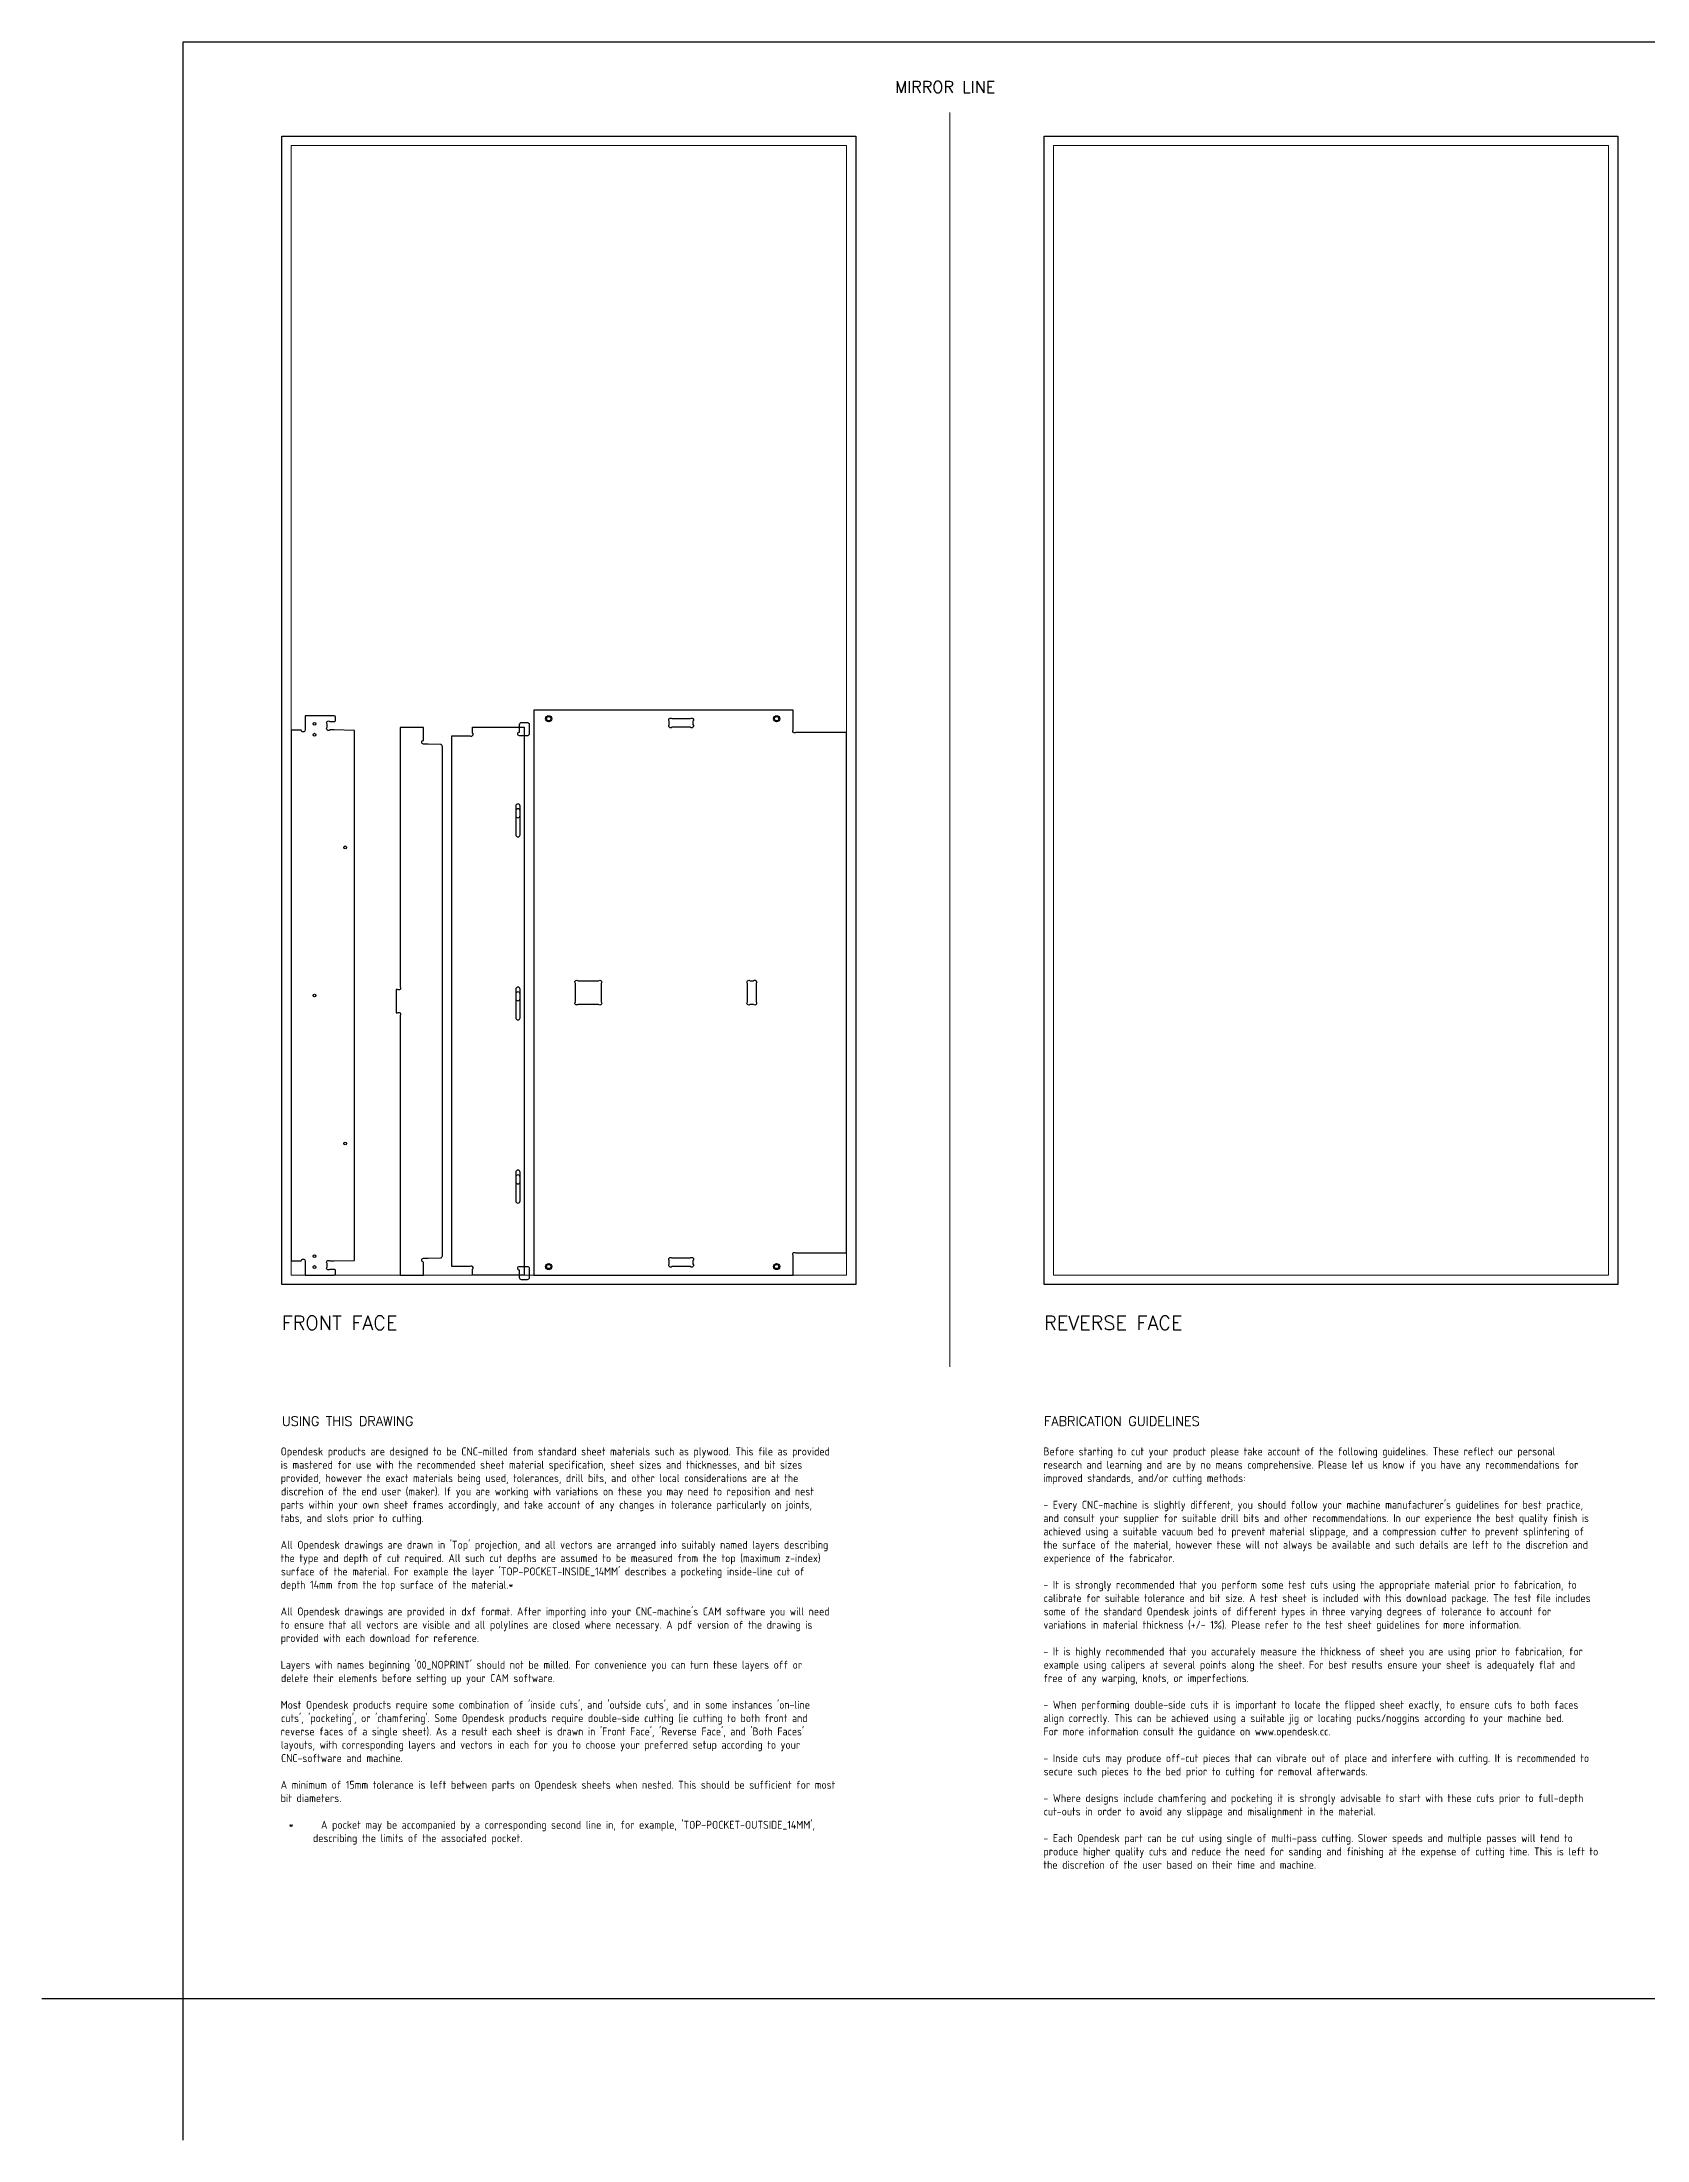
# Model space of a CAD drawing. Header units: millimetres. Extents: x -300 to 5880, y -300 to 4158.
# Drawn here: x -300 to 3112, y -300 to 4158 of the extents above; entities that cross this region are included whole.
import ezdxf
from ezdxf.enums import TextEntityAlignment as Align

# ---------------------------------------------------------------- set-up
doc = ezdxf.new("R2010")
doc.units = ezdxf.units.MM
doc.layers.add('00-NOPRINT_TEXT', color=7, linetype='Continuous', lineweight=25)
doc.layers.add('00_NOPRINT_TOLERANCE', color=7, linetype='Continuous', lineweight=5)
for name, color, linetype, lineweight, true_color in [('BOARD_$TH-NOMINAL', 3, 'Continuous', 30, 0x00ff00), ('TOP-CUT-INSIDE_18.000MM', 1, 'Continuous', 25, 0xff1c00), ('TOP-CUT-OUTSIDE_18.000MM', 220, 'Continuous', 25, 0xff00d1), ('TOP-HOLE-6.000MM-DIAM_14.000MM', 220, 'Continuous', 25, 0xff00c7), ('TOP-HOLE-9.000MM-DIAM_14.000MM', 220, 'Continuous', 25, 0xff00c7), ('TOP-POCKET-INSIDE_1.000MM', 3, 'Continuous', 25, 0x0eff00), ('TOP-POCKET-INSIDE_12.000MM', 140, 'Continuous', 25, 0x00b1ff), ('TOP-POCKET-INSIDE_3.000MM', 140, 'Continuous', 25, 0x00c8ff), ('TOP-POCKET-INSIDE_9.000MM', 60, 'Continuous', 25, 0xb0ff00)]:
    doc.layers.add(name, color=color, linetype=linetype, lineweight=lineweight, true_color=true_color)
doc.styles.add('OD-ISOCP-17_240', font='isocp.shx')
doc.styles.add('OD-ISOCP-17_241', font='isocp.shx')
doc.styles.add('OD-ISOCP-17_242', font='isocp.shx')
doc.styles.add('OD-ISOCP-17_243', font='isocp.shx')
doc.styles.add('OD-ISOCP-17_244', font='isocp.shx')
doc.styles.add('OD-ISOCP-17_245', font='isocp.shx')
doc.styles.add('OD-ISOCP-17_246', font='isocp.shx')
doc.styles.add('OD-ISOCP-17_247', font='isocp.shx')
doc.styles.add('OD-ISOCP-17_248', font='isocp.shx')
doc.styles.add('OD-ISOCP-17_249', font='isocp.shx')
doc.styles.add('OD-ISOCP-17_250', font='isocp.shx')
doc.styles.add('OD-ISOCP-17_251', font='isocp.shx')
doc.styles.add('OD-ISOCP-17_252', font='isocp.shx')
doc.styles.add('OD-ISOCP-17_253', font='isocp.shx')
doc.styles.add('OD-ISOCP-17_254', font='isocp.shx')
doc.styles.add('OD-ISOCP-17_255', font='isocp.shx')
doc.styles.add('OD-ISOCP-17_256', font='isocp.shx')
doc.styles.add('OD-ISOCP-17_257', font='isocp.shx')
doc.styles.add('OD-ISOCP-17_258', font='isocp.shx')
doc.styles.add('OD-ISOCP-17_259', font='isocp.shx')
doc.styles.add('OD-ISOCP-17_260', font='isocp.shx')
doc.styles.add('OD-ISOCP-17_261', font='isocp.shx')
doc.styles.add('OD-ISOCP-17_262', font='isocp.shx')
doc.styles.add('OD-ISOCP-17_263', font='isocp.shx')
doc.styles.add('OD-ISOCP-17_264', font='isocp.shx')
doc.styles.add('OD-ISOCP-17_265', font='isocp.shx')
doc.styles.add('OD-ISOCP-17_266', font='isocp.shx')
doc.styles.add('OD-ISOCP-17_267', font='isocp.shx')
doc.styles.add('OD-ISOCP-17_268', font='isocp.shx')
doc.styles.add('OD-ISOCP-17_269', font='isocp.shx')
doc.styles.add('OD-ISOCP-17_270', font='isocp.shx')
doc.styles.add('OD-ISOCP-17_271', font='isocp.shx')
doc.styles.add('OD-ISOCP-17_272', font='isocp.shx')
doc.styles.add('OD-ISOCP-17_273', font='isocp.shx')
doc.styles.add('OD-ISOCP-17_274', font='isocp.shx')
doc.styles.add('OD-ISOCP-17_275', font='isocp.shx')
doc.styles.add('OD-ISOCP-17_276', font='isocp.shx')
doc.styles.add('OD-ISOCP-17_277', font='isocp.shx')
doc.styles.add('OD-ISOCP-17_278', font='isocp.shx')
doc.styles.add('OD-ISOCP-17_279', font='isocp.shx')
doc.styles.add('OD-ISOCP-17_280', font='isocp.shx')
doc.styles.add('OD-ISOCP-17_281', font='isocp.shx')
doc.styles.add('OD-ISOCP-17_282', font='isocp.shx')
doc.styles.add('OD-ISOCP-17_283', font='isocp.shx')
doc.styles.add('OD-ISOCP-17_284', font='isocp.shx')
doc.styles.add('OD-ISOCP-17_285', font='isocp.shx')
doc.styles.add('OD-ISOCP-17_286', font='isocp.shx')
doc.styles.add('OD-ISOCP-17_287', font='isocp.shx')
doc.styles.add('OD-ISOCP-17_288', font='isocp.shx')
doc.styles.add('OD-SIMPLEX-20_87', font='simplex.shx')
doc.styles.add('OD-SIMPLEX-20_88', font='simplex.shx')
doc.styles.add('OD-SIMPLEX-25_89', font='simplex.shx')
doc.styles.add('OD-SIMPLEX-30_88', font='simplex.shx')
doc.styles.add('OD-SIMPLEX-30_89', font='simplex.shx')

# ---------------------------------------------------------------- blocks, each defined once
blk = doc.blocks.new('Borders Opendesk_7')
at = {"layer": '00-NOPRINT_TEXT'}
for p, q in [((0, 4158), (5880, 4158)), ((0, 0), (0, 4158)), ((0, 0), (-300, 0)), ((0, -300), (0, 0)), ((5880, 0), (0, 0))]:
    blk.add_line(p, q, dxfattribs=at)
at = {"layer": '00_NOPRINT_TOLERANCE', "ltscale": 0.379043}
blk.add_line((1630, 1343.2), (1630, 4008), dxfattribs=at)
at = {"layer": '00_NOPRINT_TOLERANCE', "ltscale": 0.379202}
for p, q in [((210, 3958), (1430, 3958)), ((210, 1518), (210, 3958)), ((1430, 3958), (1430, 1518)), ((1830, 3958), (3050, 3958)), ((1830, 1518), (1830, 3958)), ((3050, 3958), (3050, 1518)), ((1430, 1518), (210, 1518)), ((3050, 1518), (1830, 1518))]:
    blk.add_line(p, q, dxfattribs=at)
at = {"layer": '00_NOPRINT_TOLERANCE', "ltscale": 0.380876}
for p, q in [((230, 3938), (1410, 3938)), ((1850, 3938), (3030, 3938)), ((1410, 1538), (230, 1538)), ((3030, 1538), (1850, 1538))]:
    blk.add_line(p, q, dxfattribs=at)
at = {"layer": '00_NOPRINT_TOLERANCE', "ltscale": 0.380023}
for p, q in [((230, 1538), (230, 3938)), ((1410, 3938), (1410, 1538)), ((1850, 1538), (1850, 3938)), ((3030, 3938), (3030, 1538))]:
    blk.add_line(p, q, dxfattribs=at)
at = {"layer": 'BOARD_$TH-NOMINAL'}
for p, q in [((210, 3958), (1430, 3958)), ((210, 1518), (210, 3958)), ((1430, 3958), (1430, 1518)), ((1830, 3958), (3050, 3958)), ((1830, 1518), (1830, 3958)), ((3050, 3958), (3050, 1518)), ((1430, 1518), (210, 1518)), ((3050, 1518), (1830, 1518))]:
    blk.add_line(p, q, dxfattribs=at)
at = {"layer": '00-NOPRINT_TEXT', "style": 'OD-SIMPLEX-25_89'}
blk.add_text('MIRROR LINE', height=25, dxfattribs=at).set_placement((1513.3, 4049.9))
at = {"layer": '00-NOPRINT_TEXT', "color": 7}
for s, height, style, p in [('FRONT FACE', 30, 'OD-SIMPLEX-30_89', (210, 1451.3)), ('REVERSE FACE', 30, 'OD-SIMPLEX-30_88', (1830, 1451.3)), ('USING THIS DRAWING', 20, 'OD-SIMPLEX-20_88', (210, 1237.4)), ('FABRICATION GUIDELINES', 20, 'OD-SIMPLEX-20_87', (1830, 1237.4))]:
    blk.add_text(s, height=height, dxfattribs=dict(at, style=style)).set_placement(p, align=Align.TOP_LEFT)
for s, style, p in [('Opendesk products are designed to be CNC-milled from standard sheet materials such as plywood. This file as provided', 'OD-ISOCP-17_265', (207.4, 1154.7)), ('Before starting to cut your product please take account of the following guidelines. These reflect our personal', 'OD-ISOCP-17_240', (1828.7, 1154.7)), ('is mastered for use with the recommended sheet material specification, sheet sizes and thicknesses, and bit sizes', 'OD-ISOCP-17_266', (207.4, 1126.3)), ('provided, however the exact materials being used, tolerances, drill bits, and other local considerations are at the', 'OD-ISOCP-17_267', (207.4, 1098)), ('research and learning and are by no means comprehensive. Please let us know if you have any recommendations for', 'OD-ISOCP-17_241', (1828.7, 1126.3)), ('improved standards, and/or cutting methods:', 'OD-ISOCP-17_242', (1828.7, 1098)), ('discretion of the end user (maker). If you are working with variations on these you may need to reposition and nest', 'OD-ISOCP-17_268', (208.1, 1069.7)), ('tabs, and slots prior to cutting.', 'OD-ISOCP-17_270', (207.4, 1013)), ('parts within your own sheet frames accordingly, and take account of any changes in tolerance particularly on joints,', 'OD-ISOCP-17_269', (207.4, 1041.3)), ("- Every CNC-machine is slightly different, you should follow your machine manufacturer's guidelines for best practice,", 'OD-ISOCP-17_243', (1828.7, 1041.3)), ('and consult your supplier for suitable drill bits and other recommendations. In our experience the best quality finish is', 'OD-ISOCP-17_244', (1828.7, 1013)), ('achieved using a suitable vacuum bed to prevent material slippage, and a compression cutter to prevent splintering of', 'OD-ISOCP-17_245', (1828.7, 984.7)), ('the type and depth of cut required. All such cut depths are assumed to be measured from the top (maximum z-index)', 'OD-ISOCP-17_272', (207.4, 928)), ("All Opendesk drawings are drawn in 'Top' projection, and all vectors are arranged into suitably named layers describing", 'OD-ISOCP-17_271', (207.4, 956.3)), ('the surface of the material, however these will not always be available and such details are left to the discretion and', 'OD-ISOCP-17_246', (1828.7, 956.3)), ('experience of the fabricator.', 'OD-ISOCP-17_247', (1829.2, 928)), ("surface of the material. For example the layer 'TOP-POCKET-INSIDE_14MM' describes a pocketing inside-line cut of", 'OD-ISOCP-17_273', (208, 899.7)), ('depth 14mm from the top surface of the material.*', 'OD-ISOCP-17_274', (207.4, 871.3)), ('- It is strongly recommended that you perform some test cuts using the appropriate material prior to fabrication, to', 'OD-ISOCP-17_248', (1828.7, 871.3)), ('calibrate for suitable tolerance and bit size. A test sheet is included with this download package. The test file includes', 'OD-ISOCP-17_249', (1829.3, 843)), ('to ensure that all vectors are visible and all polylines are closed where necessary. A pdf version of the drawing is', 'OD-ISOCP-17_276', (207.4, 786.3)), ("All Opendesk drawings are provided in dxf format. After importing into your CNC-machine's CAM software you will need", 'OD-ISOCP-17_275', (207.4, 814.7)), ('variations in material thickness (+/- 1%). Please refer to the test sheet guidelines for more information.', 'OD-ISOCP-17_251', (1828.7, 786.3)), ('some of the standard Opendesk joints of different types in three varying degrees of tolerance to account for', 'OD-ISOCP-17_250', (1829.2, 814.7)), ('provided with each download for reference.', 'OD-ISOCP-17_277', (207.4, 758)), ("Layers with names beginning '00_NOPRINT' should not be milled. For convenience you can turn these layers off or", 'OD-ISOCP-17_278', (207.4, 701.3)), ('- It is highly recommended that you accurately measure the thickness of sheet you are using prior to fabrication, for', 'OD-ISOCP-17_252', (1828.7, 729.7)), ('example using calipers at several points along the sheet. For best results ensure your sheet is adequately flat and', 'OD-ISOCP-17_253', (1829.2, 701.3)), ('delete their elements before setting up your CAM software.', 'OD-ISOCP-17_279', (208.1, 673)), ('free of any warping, knots, or imperfections.', 'OD-ISOCP-17_254', (1828.7, 673)), ("Most Opendesk products require some combination of 'inside cuts', and 'outside cuts', and in some instances 'on-line", 'OD-ISOCP-17_280', (207.4, 616.3)), ('- When performing double-side cuts it is important to locate the flipped sheet exactly, to ensure cuts to both faces', 'OD-ISOCP-17_255', (1828.7, 616.3)), ("reverse faces of a single sheet). As a result each sheet is drawn in 'Front Face', 'Reverse Face', and 'Both Faces'", 'OD-ISOCP-17_282', (207.4, 559.7)), ("cuts', 'pocketing', or 'chamfering'. Some Opendesk products require double-side cutting (ie cutting to both front and", 'OD-ISOCP-17_281', (208.1, 588)), ('align correctly. This can be achieved using a suitable jig or locating pucks/noggins according to your machine bed.', 'OD-ISOCP-17_256', (1828.7, 588)), ('layouts, with corresponding layers and vectors in each for you to choose your preferred setup according to your', 'OD-ISOCP-17_283', (207.8, 531.3)), ('For more information consult the guidance on www.opendesk.cc.', 'OD-ISOCP-17_257', (1828.7, 559.7)), ('CNC-software and machine.', 'OD-ISOCP-17_284', (208.2, 503)), ('- Inside cuts may produce off-cut pieces that can vibrate out of place and interfere with cutting. It is recommended to', 'OD-ISOCP-17_258', (1828.7, 503)), ('secure such pieces to the bed prior to cutting for removal afterwards.', 'OD-ISOCP-17_259', (1829.2, 474.7)), ('A minimum of 15mm tolerance is left between parts on Opendesk sheets when nested. This should be sufficient for most', 'OD-ISOCP-17_285', (207.4, 446.3)), ('bit diameters.', 'OD-ISOCP-17_286', (207.4, 418)), ('- Where designs include chamfering and pocketing it is strongly advisable to start with these cuts prior to full-depth', 'OD-ISOCP-17_260', (1828.7, 418)), ('cut-outs in order to avoid any slippage and misalignment in the material.', 'OD-ISOCP-17_261', (1829.3, 389.7)), ("*      A pocket may be accompanied by a corresponding second line in, for example, 'TOP-POCKET-OUTSIDE_14MM',", 'OD-ISOCP-17_287', (224.4, 361.3)), ('describing the limits of the associated pocket.', 'OD-ISOCP-17_288', (276.1, 333)), ('- Each Opendesk part can be cut using single of multi-pass cutting. Slower speeds and multiple passes will tend to', 'OD-ISOCP-17_262', (1828.7, 333)), ('produce higher quality cuts and reduce the need for sanding and finishing at the expense of cutting time. This is left to', 'OD-ISOCP-17_263', (1828.7, 304.7)), ('the discretion of the user based on their time and machine.', 'OD-ISOCP-17_264', (1828.7, 276.3))]:
    blk.add_text(s, height=17, dxfattribs=dict(at, style=style)).set_placement(p)

msp = doc.modelspace()

# ---------------------------------------------------------------- linework, layer by layer
at = {"layer": 'TOP-CUT-INSIDE_18.000MM'}
for points in [[(707.2, 2524), (707.2, 2473.6, 1), (716.4, 2473.6), (716.4, 2524, 1)], [(716.4, 2084.6), (716.4, 2135, 1), (707.2, 2135), (707.2, 2084.6, 1)], [(716.4, 1695.6), (716.4, 1746, 1), (707.2, 1746), (707.2, 1695.6, 1)]]:
    msp.add_lwpolyline(points, format="xyb", close=True, dxfattribs=at)
at = {"layer": 'TOP-CUT-OUTSIDE_18.000MM'}
for points in [[(324.2, 1546.9, 0.414214), (321.2, 1549.9), (311.9, 1549.9, -1), (306.2, 1555.6), (306.2, 1562.2, -1), (311.9, 1567.9), (321.2, 1567.9), (364.4, 1568.7), (364.4, 2695.3), (321.2, 2696.1), (311.9, 2696.1, -1), (306.2, 2701.8), (306.2, 2708.4, -1), (311.9, 2714.1), (321.2, 2714.1, 0.414214), (324.2, 2717.1), (324.2, 2723, 0.414214), (321.2, 2726), (259.2, 2726), (259.2, 2696, -1), (251.2, 2696), (230, 2696), (230, 1568), (251.2, 1568, -1), (259.2, 1568), (259.2, 1538), (321.2, 1538, 0.414214), (324.2, 1541), (324.2, 1546.9)], [(609.7, 1556), (571.3, 1556), (571.3, 2684), (609.7, 2684, 1), (615.3, 2689.7), (615.3, 2702), (725.3, 2702), (725.3, 1538), (615.3, 1538), (615.3, 1550.3, 1), (609.7, 1556)]]:
    msp.add_lwpolyline(points, format="xyb", dxfattribs=at)
for points in [[(1302.7, 1585), (1410, 1585), (1410, 2691), (1302.7, 2691, -1), (1297, 2696.7), (1297, 2738), (745.3, 2738), (745.3, 1538), (1297, 1538), (1297, 1579.3, -1)], [(455.5, 2144.8), (452.6, 2144.8), (452.6, 2094.8), (455.5, 2094.8, -1), (461.1, 2089.1), (461.1, 1538), (511.3, 1538), (511.3, 1565.6, -1), (511.3, 1573.6), (521.3, 1573.6), (546.9, 1574.3, 0.406566), (551.3, 1578.8), (551.3, 2660.8, 0.406566), (546.9, 2665.3), (521.3, 2666), (511.3, 2666, -1), (511.3, 2674), (511.3, 2701.6), (461.1, 2701.6), (461.1, 2150.5, -1)]]:
    msp.add_lwpolyline(points, format="xyb", close=True, dxfattribs=at)
at = {"layer": 'TOP-HOLE-6.000MM-DIAM_14.000MM'}
for centre in [(279.2, 2709), (279.2, 2686), (344.4, 2446.7), (279.2, 2132), (344.4, 1817.3), (279.2, 1578), (279.2, 1555)]:
    msp.add_circle(centre, 3, dxfattribs=at)
at = {"layer": 'TOP-HOLE-9.000MM-DIAM_14.000MM'}
for centre in [(777.2, 2720), (1261.6, 2720), (777.2, 1556), (1261.6, 1556)]:
    msp.add_circle(centre, 4.5, dxfattribs=at)
at = {"layer": 'TOP-POCKET-INSIDE_1.000MM'}
for centre in [(777.2, 2720), (1261.6, 2720), (777.2, 1556), (1261.6, 1556)]:
    msp.add_circle(centre, 6.5, dxfattribs=at)
at = {"layer": 'TOP-POCKET-INSIDE_12.000MM'}
for points in [[(1078.1, 2701.8), (1039, 2701.8, -1.000151), (1033.4, 2707.5), (1033.4, 2714.5, -1.000151), (1039, 2720.2), (1078.1, 2720.2, -1.000151), (1083.8, 2714.5), (1083.8, 2707.5, -1.000151)], [(1033.4, 1561.5), (1033.4, 1568.5, -0.999912), (1039, 1574.2), (1078.1, 1574.2, -0.999912), (1083.8, 1568.5), (1083.8, 1561.5, -1.000088), (1078.1, 1555.8), (1039, 1555.8, -1.000088)]]:
    msp.add_lwpolyline(points, format="xyb", close=True, dxfattribs=at)
at = {"layer": 'TOP-POCKET-INSIDE_3.000MM'}
for points in [[(715.3, 2691.7), (715.3, 2708, -0.414214), (719.3, 2712), (731.6, 2712, -0.414214), (735.6, 2708), (735.6, 2687.7, -0.414214), (731.6, 2683.7), (715.3, 2683.7, -1), (715.3, 2691.7)], [(715.3, 1556.3), (731.6, 1556.3, -0.414214), (735.6, 1552.3), (735.6, 1532, -0.414214), (731.6, 1528), (719.3, 1528, -0.414214), (715.3, 1532), (715.3, 1548.3, -1), (715.3, 1556.3)]]:
    msp.add_lwpolyline(points, format="xyb", dxfattribs=at)
at = {"layer": 'TOP-POCKET-INSIDE_9.000MM'}
for points in [[(707.2, 2514.2, 1), (716.4, 2514.2), (716.4, 2534.2, 1), (707.2, 2534.2), (707.2, 2514.2)], [(1212.3, 2112.8), (1205.2, 2112.8, -1), (1199.6, 2118.5), (1199.6, 2157.5, -1), (1205.2, 2163.2), (1212.3, 2163.2, -1), (1218, 2157.5), (1218, 2118.5, -1), (1212.3, 2112.8)], [(707.2, 1756.2), (707.2, 1736.2, 1), (716.4, 1736.2), (716.4, 1756.2, 1), (707.2, 1756.2)]]:
    msp.add_lwpolyline(points, format="xyb", dxfattribs=at)
for points in [[(716.4, 2125.2), (716.4, 2145.2, 1), (707.2, 2145.2), (707.2, 2125.2, 1)], [(839.5, 2163.2), (883.1, 2163.2, -1), (888.7, 2157.5), (888.7, 2118.5, -1), (883.1, 2112.8), (839.5, 2112.8, -1), (834.1, 2118.7), (834.1, 2157.3, -1)]]:
    msp.add_lwpolyline(points, format="xyb", close=True, dxfattribs=at)

# ---------------------------------------------------------------- block references
msp.add_blockref('Borders Opendesk_7', (0, 0))

doc.saveas('drawing.dxf')
